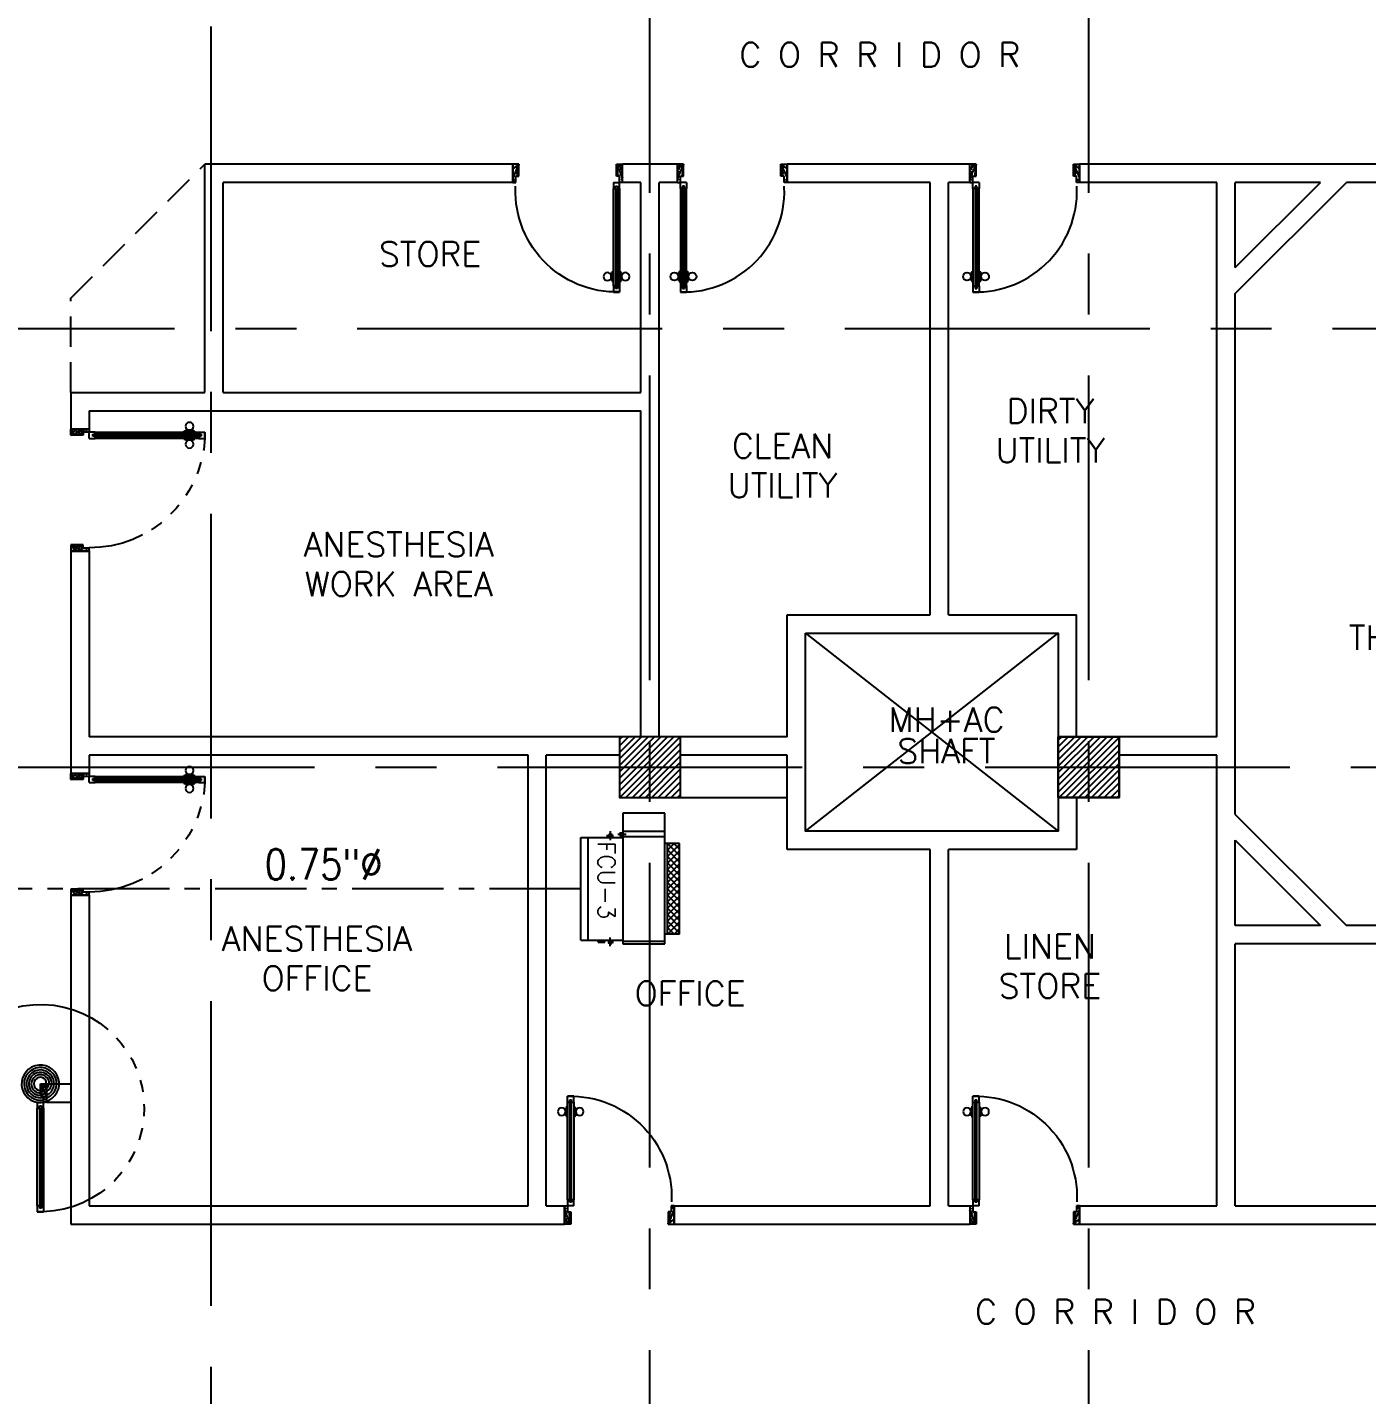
# Model space of a CAD drawing. Extents: x 417866242 to 417866861, y 43498051 to 43498155.
# Drawn here: x 417866798.56 to 417866809.55, y 43498121.69 to 43498132.91 of the extents above; entities that cross this region are included whole.
import ezdxf
from ezdxf.enums import TextEntityAlignment as Align

# ---------------------------------------------------------------- set-up
doc = ezdxf.new("R2010")
doc.units = 0
doc.header["$MEASUREMENT"] = 0
for name, pattern in [('CENTER2', [1.125, 0.75, -0.125, 0.125, -0.125]), ('CENTERX2', [4, 2.5, -0.5, 0.5, -0.5]), ('HIDDEN', [0.375, 0.25, -0.125])]:
    doc.linetypes.add(name, pattern=pattern)
doc.layers.get('0').update_dxf_attribs({"linetype": 'CONTINUOUS'})
for name, color, linetype in [('AC-CH', 6, 'CENTER2'), ('AC-CHT', 2, 'CONTINUOUS'), ('AXES', 11, 'CENTERX2'), ('COL', 11, 'CONTINUOUS'), ('DOOR', 11, 'CONTINUOUS'), ('FCU', 6, 'CONTINUOUS'), ('HAT', 11, 'CONTINUOUS'), ('RM-NAME', 11, 'CONTINUOUS'), ('SHAFT', 11, 'CONTINUOUS'), ('TEXTN', 2, 'CONTINUOUS'), ('WALL', 11, 'CONTINUOUS')]:
    doc.layers.add(name, color=color, linetype=linetype)
doc.styles.add('KHRS2', font='ROMANS.shx', dxfattribs={"height": 200})
doc.styles.add('ROMANS', font='ROMANS.shx', dxfattribs={"width": 0.6})

# ---------------------------------------------------------------- blocks, each defined once
blk = doc.blocks.new('DOOR90')
at = {"layer": 'DOOR', "color": 7, "linetype": 'ByBlock'}
for p, q in [((-150, 0), (0, 0)), ((-150, 0), (-150, -25)), ((0, -50), (-114, 0)), ((0, -50), (-40, 0)), ((0, -50), (0, 0)), ((-1000, -25), (-1050, -25)), ((-1050, -75), (-1050, -25)), ((-1050, -25), (-1050, -75)), ((-1000, -75), (-1050, -75)), ((-1000, -42), (-1020, -42)), ((-1020, -42), (-1020, -58)), ((-1000, -58), (-1020, -58)), ((-1000, -25), (-1000, -42)), ((-1000, -58), (-1000, -75)), ((-878, -18), (-968, -18)), ((-968, -25), (-968, -18)), ((-968, -75), (-968, -82)), ((-878, -82), (-968, -82)), ((-955, -9), (-890, -9)), ((-955, -18), (-955, -9)), ((-955, -18), (-890, -18)), ((-955, -82), (-890, -82)), ((-955, -82), (-955, -91)), ((-955, -91), (-890, -91)), ((-890, -18), (-890, -9)), ((-890, -82), (-890, -91)), ((-878, -25), (-878, -18)), ((-878, -75), (-878, -82)), ((-200, -25), (-150, -25)), ((-200, -42), (-200, -25)), ((-180, -42), (-200, -42)), ((-200, -58), (-180, -58)), ((-200, -75), (-200, -58)), ((-150, -75), (-200, -75)), ((-180, -58), (-180, -42)), ((-150, -25), (-100, -25)), ((-150, -75), (-150, -25)), ((-100, -25), (-100, -50)), ((0, -50), (-100, -37)), ((-100, -50), (0, -50)), ((-150, -875), (-100, -875)), ((-150, -900), (-150, -875)), ((0, -850), (-114, -900)), ((-100, -875), (-100, -850)), ((0, -850), (-100, -863)), ((-100, -850), (0, -850)), ((0, -850), (-40, -900)), ((0, -850), (0, -900)), ((-150, -900), (0, -900)), ((0, -900), (-150, -900))]:
    blk.add_line(p, q, dxfattribs=at)
at = {"layer": 'DOOR', "linetype": 'ByBlock'}
for p, q in [((-200, -25), (-1000, -25)), ((-200, -42), (-1000, -42)), ((-200, -58), (-1000, -58)), ((-1000, -75), (-200, -75))]:
    blk.add_line(p, q, dxfattribs=at)
at = {"layer": 'DOOR', "color": 7, "linetype": 'ByBlock'}
for centre in [(-923, 24), (-923, -124)]:
    blk.add_circle(centre, 32.4, dxfattribs=at)
for centre, radius, start, end in [((0, -50), 154, 161.1053, 166.2858), ((0, -50), 94.4, 148.0182, 180), ((0, -50), 134, 158.1598, 169.28), ((0, -50), 114, 154.0838, 167.3774), ((0, -50), 74.4, 137.7764, 180), ((0, -50), 54.4, 113.2074, 180), ((0, -50), 34.4, 90, 180), ((0, -50), 14.4, 90, 180), ((0, -850), 154, 193.7142, 198.8947), ((0, -850), 134, 190.72, 201.8402), ((0, -850), 94.4, 180, 211.9818), ((0, -850), 74.4, 180, 222.2236), ((0, -850), 54.4, 180, 246.7926), ((0, -850), 34.4, 180, 270), ((0, -850), 14.4, 180, 270)]:
    blk.add_arc(centre, radius, start, end, dxfattribs=at)
at = {"layer": 'DOOR', "linetype": 'HIDDEN', "ltscale": 0.5}
blk.add_arc((-222, -50), 828, 178.2701, 275.003, dxfattribs=at)
blk = doc.blocks.new('DOOR-10')
at = {"layer": 'DOOR', "color": 0, "linetype": 'ByBlock'}
for p, q in [((-76, 1018), (-83, 1018)), ((-83, 928), (-83, 1018)), ((-26, 1100), (-76, 1100)), ((-76, 1100), (-26, 1100)), ((-76, 1050), (-76, 1100)), ((-59, 1050), (-76, 1050)), ((-43, 1070), (-59, 1070)), ((-59, 1050), (-59, 1070)), ((-43, 1050), (-43, 1070)), ((-26, 1050), (-43, 1050)), ((-26, 1050), (-26, 1100)), ((-26, 1018), (-18, 1018)), ((-18, 928), (-18, 1018)), ((-83, 1005), (-92, 1005)), ((-92, 1005), (-92, 940)), ((-83, 940), (-92, 940)), ((-83, 1005), (-83, 940)), ((-76, 928), (-83, 928)), ((-26, 928), (-18, 928)), ((-18, 1005), (-9, 1005)), ((-18, 1005), (-18, 940)), ((-18, 940), (-9, 940)), ((-9, 1005), (-9, 940)), ((-1001, 0), (-1001, 150)), ((-1001, 150), (-976, 150)), ((-1001, 150), (-1001, 0)), ((-976, 150), (-976, 100)), ((-76, 200), (-59, 200)), ((-76, 150), (-76, 200)), ((-76, 150), (-26, 150)), ((-59, 200), (-59, 180)), ((-59, 180), (-43, 180)), ((-43, 200), (-26, 200)), ((-43, 180), (-43, 200)), ((-26, 200), (-26, 150)), ((-1, 150), (-26, 150)), ((-26, 150), (-26, 100)), ((-951, 0), (-1001, 0)), ((-976, 100), (-951, 100)), ((-951, 100), (-951, 0)), ((-51, 100), (-51, 0)), ((-26, 100), (-51, 100)), ((-51, 0), (-1, 0))]:
    blk.add_line(p, q, dxfattribs=at)
at = {"layer": 'DOOR', "linetype": 'ByBlock'}
for p, q in [((-76, 1050), (-76, 200)), ((-59, 200), (-59, 1050)), ((-43, 200), (-43, 1050)), ((-26, 200), (-26, 1050))]:
    blk.add_line(p, q, dxfattribs=at)
at = {"layer": 'DOOR', "color": 9, "linetype": 'ByBlock'}
for p, q in [((-951, 0), (-1001, 114)), ((-51, 0), (-1, 114)), ((-1, 0), (-1, 150)), ((-951, 0), (-1001, 40)), ((-951, 0), (-964, 100)), ((-51, 0), (-37, 100)), ((-51, 0), (-1, 40))]:
    blk.add_line(p, q, dxfattribs=at)
at = {"layer": 'DOOR', "color": 0, "linetype": 'ByBlock'}
for centre in [(-124, 973), (23, 973)]:
    blk.add_circle(centre, 32.4, dxfattribs=at)
at = {"layer": 'DOOR', "linetype": 'HIDDEN', "ltscale": 0.5}
blk.add_arc((-23, 149), 952, 93.1482, 179.9482, dxfattribs=at)
at = {"layer": 'DOOR', "color": 9, "linetype": 'ByBlock'}
for centre, radius, start, end in [((-951, 0), 154, 103.7142, 108.8947), ((-951, 0), 134, 100.72, 111.8402), ((-51, 0), 134, 68.1598, 79.28), ((-51, 0), 154, 71.1053, 76.2858), ((-951, 0), 94.4, 90, 121.9818), ((-951, 0), 74.4, 90, 132.2236), ((-951, 0), 54.4, 90, 156.7926), ((-951, 0), 34.4, 90, 180), ((-951, 0), 14.4, 90, 180), ((-51, 0), 94.4, 58.0182, 90), ((-51, 0), 74.4, 47.7764, 90), ((-51, 0), 54.4, 23.2074, 90), ((-51, 0), 34.4, 0, 90), ((-51, 0), 14.4, 0, 90), ((-51, 0), 114, 64.0838, 77.3774)]:
    blk.add_arc(centre, radius, start, end, dxfattribs=at)
blk = doc.blocks.new('A$C272A55A0')
at = {"layer": 'DOOR', "color": 0, "linetype": 'ByBlock'}
for p, q in [((0, 900), (0, 1050)), ((50, 1050), (0, 1050)), ((50, 950), (50, 1050)), ((1750, 950), (1750, 1050)), ((1750, 1050), (1800, 1050)), ((1800, 1050), (1800, 900)), ((0, 900), (25, 900)), ((25, 950), (50, 950)), ((25, 900), (25, 950)), ((75, 900), (25, 900)), ((25, 850), (25, 900)), ((75, 900), (75, 850)), ((1725, 900), (1775, 900)), ((1725, 900), (1725, 850)), ((1775, 950), (1750, 950)), ((1775, 900), (1775, 950)), ((1800, 900), (1775, 900)), ((1775, 850), (1775, 900)), ((42, 850), (25, 850)), ((58, 870), (42, 870)), ((42, 870), (42, 850)), ((58, 850), (58, 870)), ((75, 850), (58, 850)), ((1725, 850), (1742, 850)), ((1742, 870), (1758, 870)), ((1742, 850), (1742, 870)), ((1758, 870), (1758, 850)), ((1758, 850), (1775, 850)), ((1718, 160), (1709, 160)), ((1709, 95), (1709, 160)), ((1725, 173), (1718, 173)), ((1718, 173), (1718, 83)), ((1718, 95), (1718, 160)), ((1775, 173), (1782, 173)), ((1782, 173), (1782, 83)), ((1782, 160), (1791, 160)), ((1782, 95), (1782, 160)), ((1791, 95), (1791, 160)), ((25, 50), (42, 50)), ((25, 50), (25, 0)), ((25, 0), (75, 0)), ((75, 0), (25, 0)), ((42, 50), (42, 30)), ((42, 30), (58, 30)), ((58, 50), (75, 50)), ((58, 50), (58, 30)), ((75, 50), (75, 0)), ((1718, 95), (1709, 95)), ((1725, 83), (1718, 83)), ((1742, 50), (1725, 50)), ((1725, 50), (1725, 0)), ((1775, 0), (1725, 0)), ((1725, 0), (1775, 0)), ((1742, 50), (1742, 30)), ((1758, 30), (1742, 30)), ((1775, 50), (1758, 50)), ((1758, 50), (1758, 30)), ((1775, 83), (1782, 83)), ((1775, 50), (1775, 0)), ((1782, 95), (1791, 95))]:
    blk.add_line(p, q, dxfattribs=at)
at = {"layer": 'DOOR', "color": 9, "linetype": 'ByBlock'}
for p, q in [((50, 1050), (0, 1010)), ((50, 1050), (0, 937)), ((50, 1050), (37, 950)), ((1750, 1050), (1800, 1010)), ((1750, 1050), (1800, 937)), ((1750, 1050), (1763, 950))]:
    blk.add_line(p, q, dxfattribs=at)
at = {"layer": 'DOOR', "linetype": 'ByBlock'}
for p, q in [((25, 850), (25, 50)), ((42, 850), (42, 50)), ((58, 850), (58, 50)), ((75, 50), (75, 850)), ((1725, 50), (1725, 850)), ((1742, 850), (1742, 50)), ((1758, 850), (1758, 50)), ((1775, 850), (1775, 50))]:
    blk.add_line(p, q, dxfattribs=at)
at = {"layer": 'DOOR', "color": 0, "linetype": 'ByBlock'}
for centre in [(1676, 128), (1824, 128)]:
    blk.add_circle(centre, 32.4, dxfattribs=at)
at = {"layer": 'DOOR', "color": 9, "linetype": 'ByBlock'}
for centre, radius, start, end in [((50, 1050), 54.4, 203.2074, 270), ((50, 1050), 34.4, 180, 270), ((50, 1050), 14.4, 180, 270), ((1750, 1050), 14.4, 270, 0), ((1750, 1050), 34.4, 270, 0), ((1750, 1050), 54.4, 270, 336.7926), ((50, 1050), 74.4, 227.7764, 270), ((50, 1050), 94.4, 238.0182, 270), ((50, 1050), 114, 244.0838, 257.3774), ((50, 1050), 134, 248.1598, 259.28), ((50, 1050), 154, 251.1053, 256.2858), ((1750, 1050), 74.4, 270, 312.2236), ((1750, 1050), 94.4, 270, 301.9818), ((1750, 1050), 114, 282.6226, 295.9162), ((1750, 1050), 134, 280.72, 291.8402), ((1750, 1050), 154, 283.7142, 288.8947)]:
    blk.add_arc(centre, radius, start, end, dxfattribs=at)
at = {"layer": 'DOOR', "linetype": 'HIDDEN', "ltscale": 0.5}
for centre, start, end in [((50, 851), 268.3174, 3.2965), ((1750, 851), 176.7035, 271.6826)]:
    blk.add_arc(centre, 851, start, end, dxfattribs=at)
at = {"layer": 'WALL', "linetype": 'ByBlock'}
blk.add_line((1800, 900), (1800, 1050), dxfattribs=at)
blk = doc.blocks.new('RM1')
at = {"layer": 'RM-NAME', "style": 'ROMANS'}
for tag, p in [('ROOMNAME1', (0, 324)), ('ROOMNAME2', (0, 0))]:
    blk.add_attdef(tag, text='', height=200, dxfattribs=at).set_placement(p, align=Align.MIDDLE)
blk = doc.blocks.new('*X93')
at = {"color": 0}
for p, q in [((42139, 162736), (42593, 163190)), ((42139, 162789), (42540, 163190)), ((42139, 162842), (42487, 163190)), ((42139, 162895), (42434, 163190)), ((42139, 162948), (42381, 163190)), ((42139, 163001), (42328, 163190)), ((42139, 163054), (42274, 163190)), ((42139, 163108), (42221, 163190)), ((42139, 163161), (42168, 163190)), ((42146, 162690), (42639, 163183)), ((42199, 162690), (42639, 163130)), ((42252, 162690), (42639, 163077)), ((42305, 162690), (42639, 163024)), ((42358, 162690), (42639, 162971)), ((42411, 162690), (42639, 162918)), ((42464, 162690), (42639, 162865)), ((42517, 162690), (42639, 162812)), ((42570, 162690), (42639, 162759)), ((42623, 162690), (42639, 162706))]:
    blk.add_line(p, q, dxfattribs=at)
blk = doc.blocks.new('*X92')
at = {"color": 0}
for p, q in [((38539, 162743), (38986, 163190)), ((38539, 162796), (38933, 163190)), ((38539, 162849), (38880, 163190)), ((38539, 162902), (38827, 163190)), ((38539, 162955), (38774, 163190)), ((38539, 163008), (38721, 163190)), ((38539, 163061), (38668, 163190)), ((38539, 163114), (38615, 163190)), ((38539, 163167), (38562, 163190)), ((38539, 162689), (39039, 163189)), ((38592, 162690), (39039, 163136)), ((38646, 162690), (39039, 163083)), ((38699, 162690), (39039, 163030)), ((38752, 162690), (39039, 162977)), ((38805, 162690), (39039, 162924)), ((38858, 162690), (39039, 162871)), ((38911, 162690), (39039, 162818)), ((38964, 162690), (39039, 162765)), ((39017, 162690), (39039, 162712))]:
    blk.add_line(p, q, dxfattribs=at)
blk = doc.blocks.new('COL50')
at = {"layer": 'COL'}
blk.add_lwpolyline([(-250, 250), (-250, -250), (250, -250), (250, 250)], close=True, dxfattribs=at)
blk = doc.blocks.new('*X39')
at = {"color": 0}
for p, q in [((16890, -2467), (16943, -2414)), ((16890, -2520), (16990, -2420)), ((16990, -2565), (16890, -2465)), ((16990, -2512), (16892, -2414)), ((16990, -2459), (16945, -2414)), ((16890, -2573), (16990, -2473)), ((16990, -2619), (16890, -2519)), ((16890, -2626), (16990, -2526)), ((16990, -2672), (16890, -2572)), ((16890, -2679), (16990, -2579)), ((16990, -2725), (16890, -2625)), ((16890, -2732), (16990, -2632)), ((16990, -2778), (16890, -2678)), ((16890, -2785), (16990, -2685)), ((16990, -2831), (16890, -2731)), ((16890, -2838), (16990, -2738)), ((16990, -2884), (16890, -2784)), ((16890, -2891), (16990, -2791)), ((16990, -2937), (16890, -2837)), ((16890, -2944), (16990, -2844)), ((16990, -2990), (16890, -2890)), ((16890, -2997), (16990, -2897)), ((16990, -3043), (16890, -2943)), ((16890, -3050), (16990, -2950)), ((16990, -3096), (16890, -2996)), ((16890, -3103), (16990, -3003)), ((16990, -3149), (16890, -3049)), ((16944, -3155), (16890, -3102)), ((16892, -3155), (16990, -3056)), ((16945, -3155), (16990, -3109))]:
    blk.add_line(p, q, dxfattribs=at)
blk = doc.blocks.new('WHE06')
at = {"color": 3}
for p, q in [((689, 622), (346, 622)), ((346, 622), (346, 469)), ((689, 469), (689, 622)), ((232, 452), (232, 422)), ((232, 452), (252, 452)), ((242, 472), (242, 399)), ((252, 452), (252, 422)), ((321, 458), (321, 438)), ((321, 458), (346, 458)), ((60, -422), (60, 422)), ((212, 437), (269, 437)), ((305, 448), (373, 448)), ((321, 438), (346, 438)), ((346, 430), (689, 430)), ((811, 371), (689, 371)), ((711, -371), (711, 371)), ((811, -371), (811, 371)), ((142, -437), (142, -422)), ((142, -437), (197, -437)), ((197, -437), (197, -422)), ((221, -437), (269, -437)), ((232, -452), (232, -422)), ((242, -472), (242, -399)), ((252, -452), (252, -422)), ((346, -430), (689, -430)), ((811, -371), (689, -371)), ((232, -452), (252, -452))]:
    blk.add_line(p, q, dxfattribs=at)
at = {"color": 6}
for p, q in [((346, 469), (346, -451)), ((689, 469), (346, 469)), ((689, -451), (689, 469)), ((0, -422), (0, 422)), ((0, 422), (346, 422)), ((0, -422), (346, -422)), ((346, -451), (689, -451))]:
    blk.add_line(p, q, dxfattribs=at)
at = {"color": 11}
blk.add_blockref('*X39', (-16179, 2784), dxfattribs=at)

msp = doc.modelspace()

# ---------------------------------------------------------------- linework, layer by layer
at = {"layer": 'AC-CH'}
msp.add_line((417866803.101, 43498125.842), (417866795.143, 43498125.842), dxfattribs=at)
at = {"layer": 'AXES'}
for p, q in [((417866803.668, 43498075.555), (417866803.668, 43498154.033)), ((417866807.268, 43498075.555), (417866807.268, 43498154.033)), ((417866800.068, 43498082.42), (417866800.068, 43498141.24)), ((417866789.268, 43498130.44), (417866847.508, 43498130.44)), ((417866778.417, 43498126.84), (417866847.508, 43498126.84))]:
    msp.add_line(p, q, dxfattribs=at)
at = {"layer": 'SHAFT'}
for p, q in [((417866804.943, 43498126.315), (417866807.018, 43498127.94)), ((417866804.943, 43498127.94), (417866807.018, 43498126.315))]:
    msp.add_line(p, q, dxfattribs=at)
at = {"layer": 'SHAFT', "linetype": 'ByBlock', "ltscale": 0.3}
msp.add_line((417866803.918, 43498126.59), (417866804.793, 43498126.59), dxfattribs=at)
at = {"layer": 'WALL', "color": 0, "linetype": 'HIDDEN'}
for p, q in [((417866798.918, 43498130.69), (417866800.018, 43498131.79)), ((417866798.918, 43498129.915), (417866798.918, 43498130.69))]:
    msp.add_line(p, q, dxfattribs=at)
at = {"layer": 'WALL'}
for p, q in [((417866802.543, 43498131.79), (417866800.018, 43498131.79)), ((417866800.018, 43498129.915), (417866800.018, 43498131.79)), ((417866802.543, 43498131.64), (417866802.543, 43498131.79)), ((417866803.893, 43498131.79), (417866803.443, 43498131.79)), ((417866803.443, 43498131.64), (417866803.443, 43498131.79)), ((417866803.893, 43498131.64), (417866803.893, 43498131.79)), ((417866806.293, 43498131.79), (417866804.793, 43498131.79)), ((417866804.793, 43498131.64), (417866804.793, 43498131.79)), ((417866806.293, 43498131.64), (417866806.293, 43498131.79)), ((417866810.658, 43498131.79), (417866807.193, 43498131.79)), ((417866807.193, 43498131.64), (417866807.193, 43498131.79)), ((417866802.543, 43498131.64), (417866800.168, 43498131.64)), ((417866800.168, 43498129.915), (417866800.168, 43498131.64)), ((417866803.593, 43498131.64), (417866803.443, 43498131.64)), ((417866803.593, 43498129.915), (417866803.593, 43498131.64)), ((417866803.893, 43498131.64), (417866803.743, 43498131.64)), ((417866803.743, 43498127.09), (417866803.743, 43498131.64)), ((417866805.968, 43498131.64), (417866804.793, 43498131.64)), ((417866805.968, 43498128.09), (417866805.968, 43498131.64)), ((417866806.293, 43498131.64), (417866806.118, 43498131.64)), ((417866806.118, 43498128.09), (417866806.118, 43498131.64)), ((417866808.318, 43498131.64), (417866807.193, 43498131.64)), ((417866808.318, 43498127.09), (417866808.318, 43498131.64)), ((417866808.468, 43498130.728), (417866809.381, 43498131.64)), ((417866808.468, 43498130.94), (417866809.168, 43498131.64)), ((417866809.168, 43498131.64), (417866808.468, 43498131.64)), ((417866808.468, 43498130.94), (417866808.468, 43498131.64)), ((417866810.658, 43498131.64), (417866809.381, 43498131.64)), ((417866808.468, 43498126.452), (417866808.468, 43498130.728)), ((417866798.918, 43498129.915), (417866798.918, 43498129.615)), ((417866798.918, 43498129.915), (417866800.018, 43498129.915)), ((417866800.168, 43498129.915), (417866803.593, 43498129.915)), ((417866799.068, 43498129.765), (417866799.068, 43498129.615)), ((417866799.068, 43498129.765), (417866803.593, 43498129.765)), ((417866803.593, 43498127.09), (417866803.593, 43498129.765)), ((417866799.068, 43498129.615), (417866798.918, 43498129.615)), ((417866799.068, 43498128.615), (417866798.918, 43498128.615)), ((417866798.918, 43498128.615), (417866798.918, 43498126.94)), ((417866799.068, 43498128.615), (417866799.068, 43498127.09)), ((417866804.793, 43498128.09), (417866805.968, 43498128.09)), ((417866804.793, 43498127.09), (417866804.793, 43498128.09)), ((417866806.118, 43498128.09), (417866807.168, 43498128.09)), ((417866807.168, 43498127.09), (417866807.168, 43498128.09)), ((417866803.418, 43498127.09), (417866799.068, 43498127.09)), ((417866804.793, 43498127.09), (417866803.918, 43498127.09)), ((417866808.318, 43498127.09), (417866807.518, 43498127.09)), ((417866798.918, 43498126.94), (417866798.918, 43498126.789)), ((417866799.068, 43498126.94), (417866799.068, 43498126.789)), ((417866802.668, 43498126.94), (417866799.068, 43498126.94)), ((417866802.668, 43498123.24), (417866802.668, 43498126.94)), ((417866803.418, 43498126.94), (417866802.818, 43498126.94)), ((417866802.818, 43498123.24), (417866802.818, 43498126.94)), ((417866804.793, 43498126.94), (417866803.918, 43498126.94)), ((417866804.793, 43498126.165), (417866804.793, 43498126.94)), ((417866808.318, 43498126.94), (417866807.518, 43498126.94)), ((417866808.318, 43498123.24), (417866808.318, 43498126.94)), ((417866799.068, 43498126.789), (417866798.918, 43498126.789)), ((417866807.168, 43498126.59), (417866807.168, 43498126.165)), ((417866808.468, 43498126.452), (417866809.381, 43498125.54)), ((417866805.968, 43498126.165), (417866804.793, 43498126.165)), ((417866805.968, 43498123.24), (417866805.968, 43498126.165)), ((417866806.118, 43498123.24), (417866806.118, 43498126.165)), ((417866807.168, 43498126.165), (417866806.118, 43498126.165)), ((417866808.468, 43498125.54), (417866808.468, 43498126.24)), ((417866808.468, 43498126.24), (417866809.168, 43498125.54)), ((417866799.068, 43498125.789), (417866798.918, 43498125.789)), ((417866798.918, 43498125.789), (417866798.918, 43498123.09)), ((417866799.068, 43498125.789), (417866799.068, 43498123.24)), ((417866809.168, 43498125.54), (417866808.468, 43498125.54)), ((417866813.656, 43498125.54), (417866809.381, 43498125.54)), ((417866811.443, 43498125.39), (417866808.468, 43498125.39)), ((417866808.468, 43498123.24), (417866808.468, 43498125.39)), ((417866798.718, 43498124.242), (417866798.718, 43498124.092)), ((417866798.718, 43498124.242), (417866798.918, 43498124.242)), ((417866798.718, 43498124.092), (417866798.918, 43498124.092)), ((417866799.068, 43498123.24), (417866802.668, 43498123.24)), ((417866802.518, 43498123.24), (417866802.668, 43498123.24)), ((417866802.818, 43498123.24), (417866802.968, 43498123.24)), ((417866802.968, 43498123.09), (417866802.968, 43498123.24)), ((417866803.868, 43498123.09), (417866803.868, 43498123.24)), ((417866803.868, 43498123.24), (417866805.968, 43498123.24)), ((417866806.118, 43498123.24), (417866806.293, 43498123.24)), ((417866806.293, 43498123.24), (417866806.293, 43498123.09)), ((417866807.193, 43498123.24), (417866807.193, 43498123.09)), ((417866807.193, 43498123.24), (417866808.318, 43498123.24)), ((417866808.468, 43498123.24), (417866810.393, 43498123.24)), ((417866798.918, 43498123.09), (417866802.968, 43498123.09)), ((417866803.868, 43498123.09), (417866806.293, 43498123.09)), ((417866807.193, 43498123.09), (417866810.393, 43498123.09))]:
    msp.add_line(p, q, dxfattribs=at)
msp.add_lwpolyline([(417866804.943, 43498127.94), (417866807.018, 43498127.94), (417866807.018, 43498126.315), (417866804.943, 43498126.315)], close=True, dxfattribs=at)
at = {"layer": 'WALL', "linetype": 'ByBlock', "ltscale": 0.3}
for points in [[(417866803.418, 43498126.59), (417866803.918, 43498126.59), (417866803.918, 43498127.09), (417866803.418, 43498127.09)], [(417866807.518, 43498126.59), (417866807.018, 43498126.59), (417866807.018, 43498127.09), (417866807.518, 43498127.09)]]:
    msp.add_lwpolyline(points, close=True, dxfattribs=at)

# ---------------------------------------------------------------- block references
at = {"layer": 'COL', "xscale": 0.0009999871253967285, "yscale": 0.001000002026557922, "zscale": 0.001}
for p in [(417866803.668, 43498126.84), (417866807.268, 43498126.84)]:
    msp.add_blockref('COL50', p, dxfattribs=at)
at = {"layer": 'DOOR', "color": 0, "linetype": 'ByBlock', "ltscale": 0.3, "yscale": 0.001000002026557922, "zscale": 0.001}
for name, p, xscale, rotation in [('DOOR90', (417866803.443, 43498131.79), -0.001000002026557922, 270), ('DOOR90', (417866803.893, 43498131.79), 0.001000002026557922, 90), ('DOOR90', (417866806.293, 43498131.79), 0.001000002026557922, 90), ('DOOR-10', (417866798.918, 43498129.615), -0.001000002026557922, 270), ('DOOR-10', (417866798.918, 43498126.79), -0.001000002026557922, 270)]:
    msp.add_blockref(name, p, dxfattribs=dict(at, xscale=xscale, rotation=rotation))
at = {"layer": 'DOOR', "color": 0, "linetype": 'ByBlock', "xscale": -0.0009999871253967285, "yscale": 0.001000002026557922, "zscale": 0.001}
msp.add_blockref('A$C272A55A0', (417866798.718, 43498123.191), dxfattribs=at)
at = {"layer": 'DOOR', "color": 0, "linetype": 'ByBlock', "xscale": -0.001000002026557922, "yscale": 0.001000002026557922, "zscale": 0.001, "rotation": 90}
for p in [(417866802.968, 43498123.09), (417866806.293, 43498123.09)]:
    msp.add_blockref('DOOR90', p, dxfattribs=at)
at = {"layer": 'FCU', "linetype": 'ByBlock', "xscale": 0.0009999871253967285, "yscale": 0.001000002026557922, "zscale": 0.001}
msp.add_blockref('WHE06', (417866803.101, 43498125.842), dxfattribs=at)
at = {"layer": 'HAT', "xscale": 0.0009999871253967285, "yscale": 0.001000002026557922, "zscale": 0.001}
for name in ['*X92', '*X93']:
    msp.add_blockref(name, (417866764.879, 43497963.9), dxfattribs=at)
at = {"layer": 'RM-NAME'}
ref = msp.add_blockref('RM1', (417866805.554, 43498132.687), dxfattribs=dict(at, xscale=0.0009999871253967285, yscale=0.001000002026557922, zscale=0.001))
ref.add_attrib('ROOMNAME2', 'C O R R I D O R', dxfattribs={"height": 0.2, "style": 'ROMANS'}).set_placement((417866805.554, 43498132.687), align=Align.MIDDLE)
ref = msp.add_blockref('RM1', (417866801.865, 43498131.052), dxfattribs=dict(at, xscale=0.0009999871253967285, yscale=0.001000002026557922, zscale=0.001))
ref.add_attrib('ROOMNAME2', 'STORE', dxfattribs={"height": 0.2, "style": 'ROMANS'}).set_placement((417866801.865, 43498131.052), align=Align.MIDDLE)
ref = msp.add_blockref('RM1', (417866806.954, 43498129.44), dxfattribs=dict(at, xscale=0.0009999871253967285, yscale=0.001000002026557922, zscale=0.001))
ref.add_attrib('ROOMNAME2', 'UTILITY', dxfattribs={"height": 0.2, "style": 'ROMANS'}).set_placement((417866806.954, 43498129.44), align=Align.MIDDLE)
ref.add_attrib('ROOMNAME1', 'DIRTY', dxfattribs={"height": 0.2, "style": 'ROMANS'}).set_placement((417866806.954, 43498129.764), align=Align.MIDDLE)
ref = msp.add_blockref('RM1', (417866804.756, 43498129.153), dxfattribs=dict(at, xscale=0.0009999871253967285, yscale=0.001000002026557922, zscale=0.001))
ref.add_attrib('ROOMNAME2', 'UTILITY', dxfattribs={"height": 0.2, "style": 'ROMANS'}).set_placement((417866804.756, 43498129.153), align=Align.MIDDLE)
ref.add_attrib('ROOMNAME1', 'CLEAN', dxfattribs={"height": 0.2, "style": 'ROMANS'}).set_placement((417866804.756, 43498129.477), align=Align.MIDDLE)
ref = msp.add_blockref('RM1', (417866801.608, 43498128.344), dxfattribs=dict(at, xscale=0.0009999871253967285, yscale=0.001000002026557922, zscale=0.001))
ref.add_attrib('ROOMNAME2', 'WORK AREA', dxfattribs={"height": 0.2, "style": 'ROMANS'}).set_placement((417866801.608, 43498128.344), align=Align.MIDDLE)
ref.add_attrib('ROOMNAME1', 'ANESTHESIA', dxfattribs={"height": 0.2, "style": 'ROMANS'}).set_placement((417866801.608, 43498128.668), align=Align.MIDDLE)
ref = msp.add_blockref('RM1', (417866810.486, 43498127.903), dxfattribs=dict(at, xscale=0.0009999871253967285, yscale=0.001000002026557922, zscale=0.001))
ref.add_attrib('ROOMNAME2', 'THEATRE NO."5"', dxfattribs={"height": 0.2, "style": 'ROMANS'}).set_placement((417866810.486, 43498127.903), align=Align.MIDDLE)
ref.add_attrib('ROOMNAME1', 'OPERATING', dxfattribs={"height": 0.2, "style": 'ROMANS'}).set_placement((417866810.486, 43498128.227), align=Align.MIDDLE)
ref = msp.add_blockref('RM1', (417866800.937, 43498125.108), dxfattribs=dict(at, xscale=0.0009999871253967285, yscale=0.001000002026557922, zscale=0.001))
ref.add_attrib('ROOMNAME2', 'OFFICE', dxfattribs={"height": 0.2, "style": 'ROMANS'}).set_placement((417866800.937, 43498125.108), align=Align.MIDDLE)
ref.add_attrib('ROOMNAME1', 'ANESTHESIA', dxfattribs={"height": 0.2, "style": 'ROMANS'}).set_placement((417866800.937, 43498125.432), align=Align.MIDDLE)
ref = msp.add_blockref('RM1', (417866806.949, 43498125.045), dxfattribs=dict(at, xscale=0.0009999871253967285, yscale=0.001000002026557922, zscale=0.001))
ref.add_attrib('ROOMNAME2', 'STORE', dxfattribs={"height": 0.2, "style": 'ROMANS'}).set_placement((417866806.949, 43498125.045), align=Align.MIDDLE)
ref.add_attrib('ROOMNAME1', 'LINEN', dxfattribs={"height": 0.2, "style": 'ROMANS'}).set_placement((417866806.949, 43498125.369), align=Align.MIDDLE)
ref = msp.add_blockref('RM1', (417866803.998, 43498124.983), dxfattribs=dict(at, xscale=0.0009999871253967285, yscale=0.001000002026557922, zscale=0.001))
ref.add_attrib('ROOMNAME2', 'OFFICE', dxfattribs={"height": 0.2, "style": 'ROMANS'}).set_placement((417866803.998, 43498124.983), align=Align.MIDDLE)
ref = msp.add_blockref('RM1', (417866807.487, 43498122.371), dxfattribs=dict(at, xscale=0.0009999871253967285, yscale=0.001000002026557922, zscale=0.001))
ref.add_attrib('ROOMNAME2', 'C O R R I D O R', dxfattribs={"height": 0.2, "style": 'ROMANS'}).set_placement((417866807.487, 43498122.371), align=Align.MIDDLE)

# ---------------------------------------------------------------- texts
at = {"layer": 'AC-CHT', "style": 'KHRS2', "width": 0.85}
msp.add_text('0.75"%%C', height=0.25, dxfattribs=at).set_placement((417866800.991, 43498126.042), align=Align.MIDDLE)
at = {"layer": 'RM-NAME', "style": 'ROMANS'}
for s, p in [('MH+AC', (417866806.101, 43498127.23)), ('SHAFT', (417866806.101, 43498126.973))]:
    msp.add_text(s, height=0.2, dxfattribs=at).set_placement(p, align=Align.MIDDLE)
at = {"layer": 'TEXTN', "style": 'ROMANS'}
msp.add_text('FCU-3', height=0.14, rotation=270, dxfattribs=at).set_placement((417866803.242, 43498126.233))

doc.saveas('drawing.dxf')
